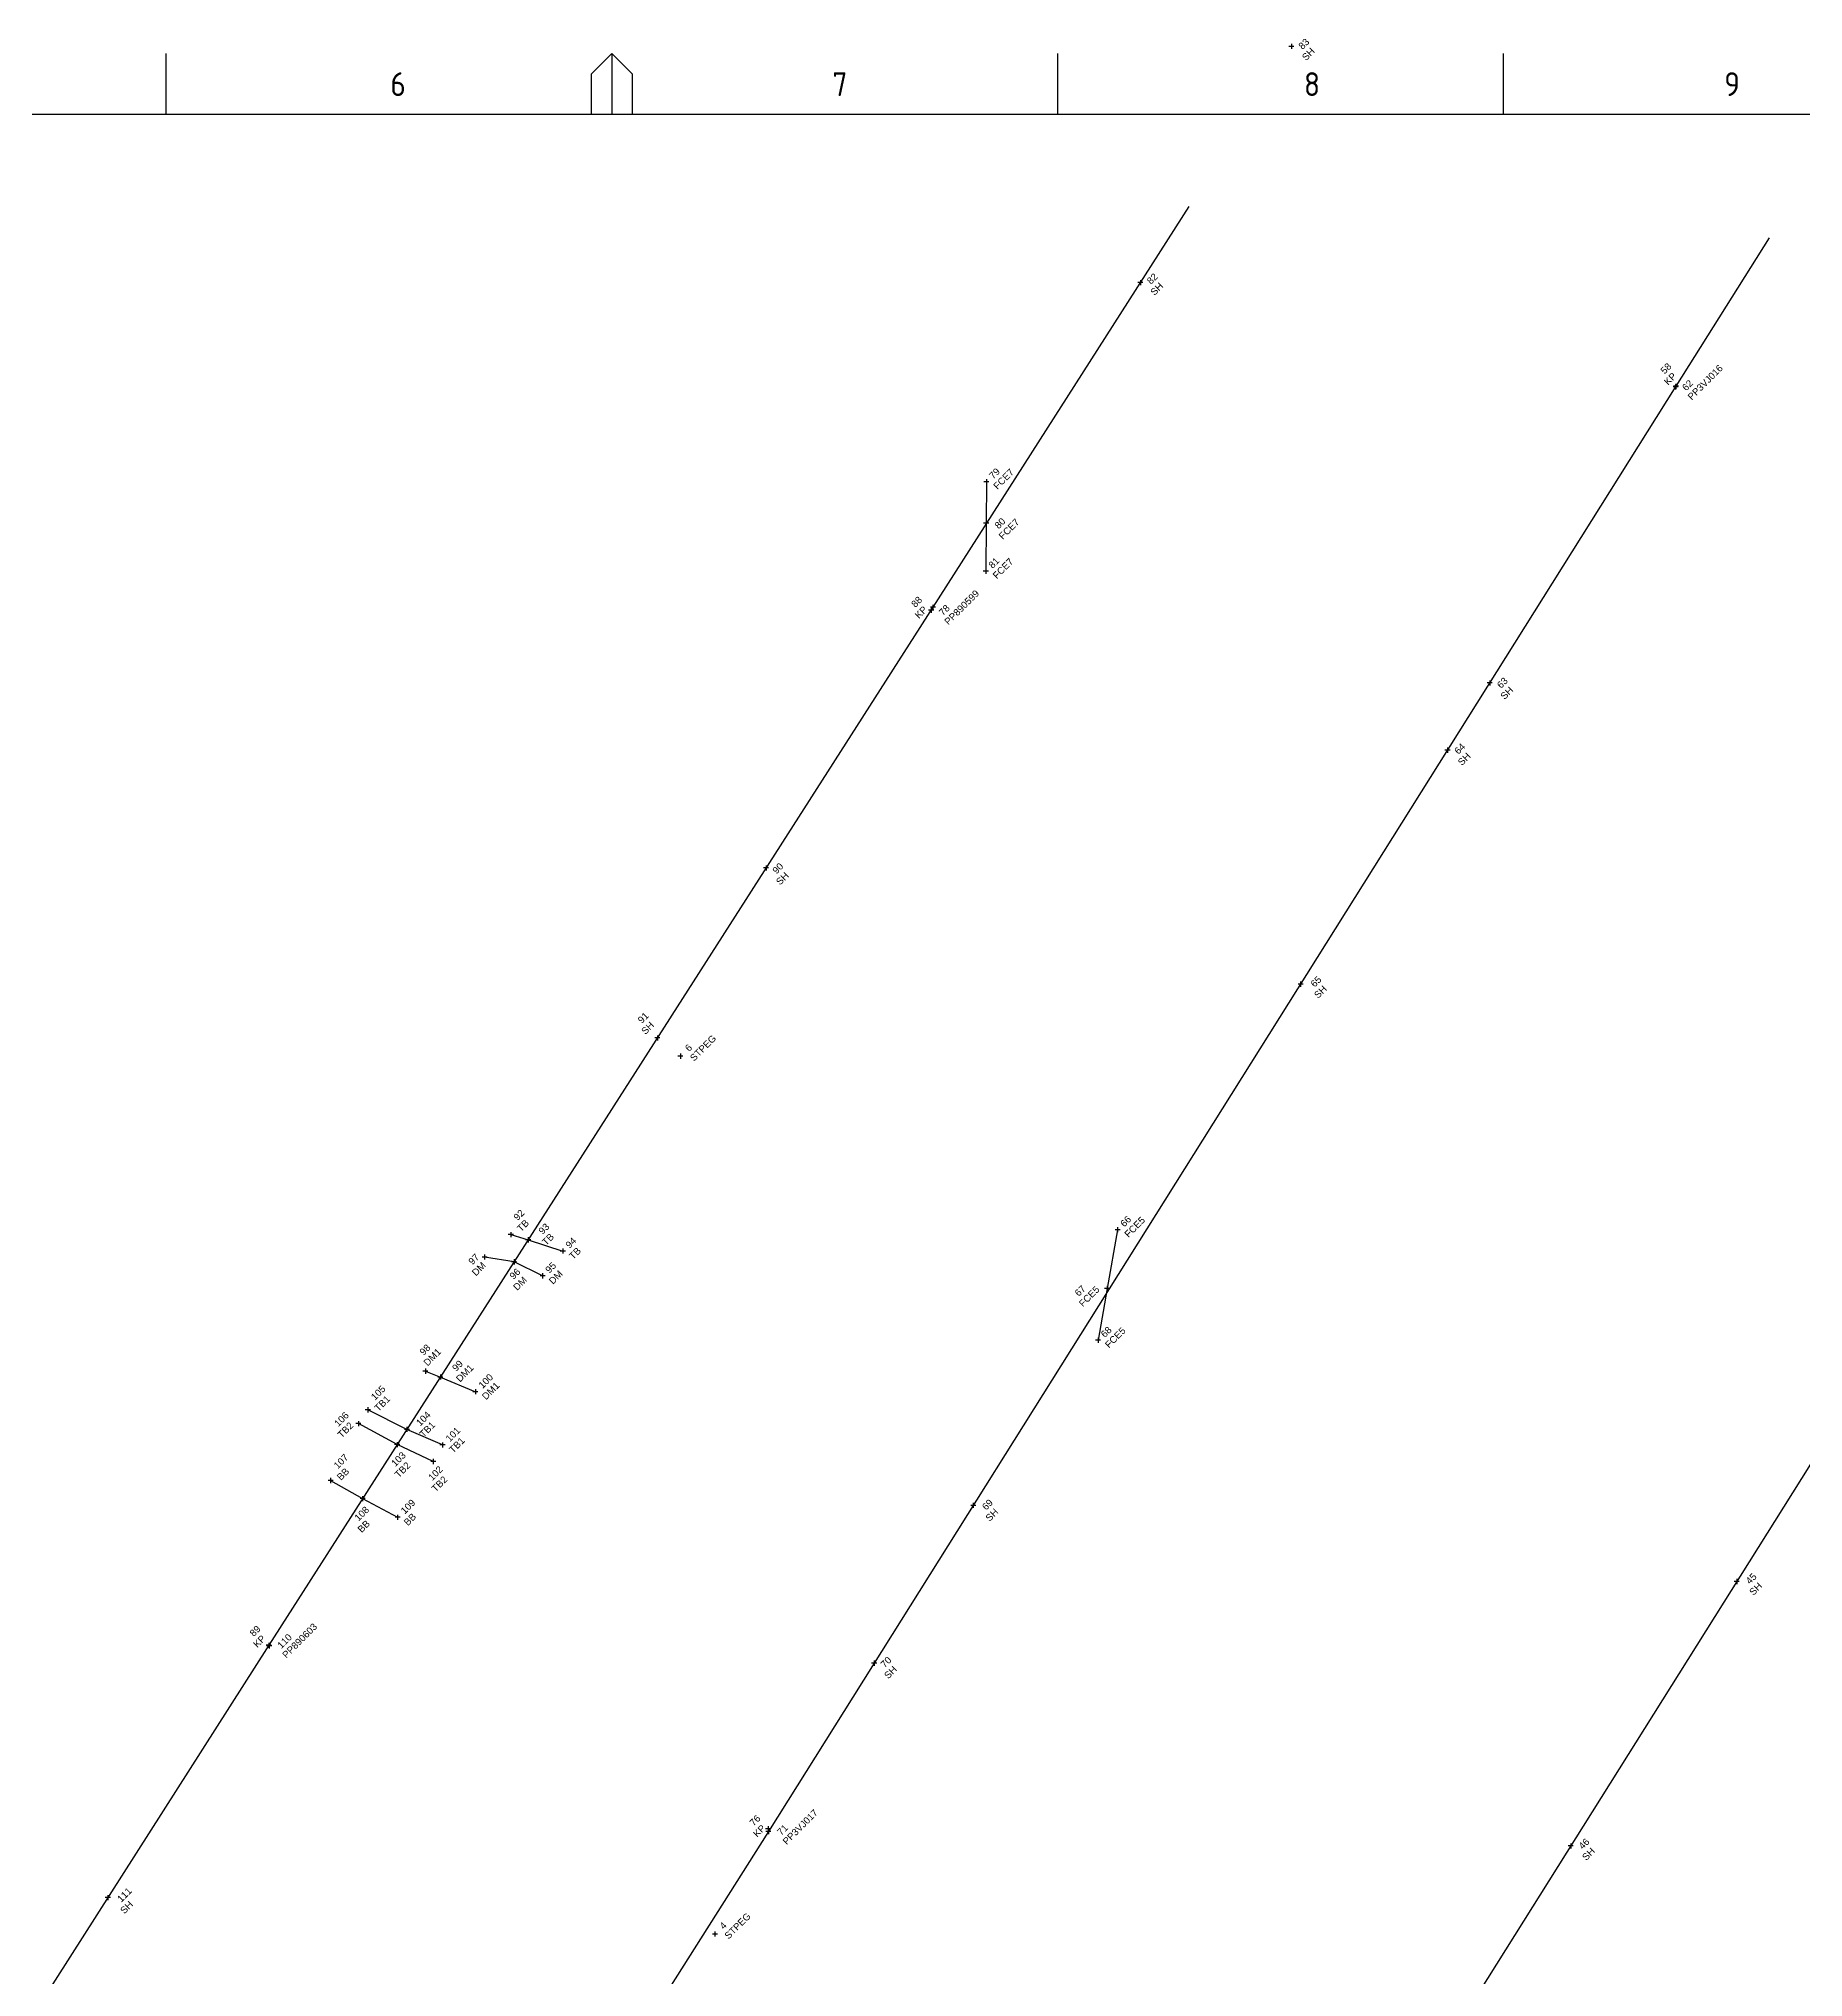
# Paper-space layout 'Survey' of a CAD drawing. Header units: metres, sheet in millimetres. Extents: x -21 to 813, y -3 to 586.
# Drawn here: x 311.9 to 571.2, y 300.8 to 585.5 of the extents above; entities that cross this region are included whole.
import ezdxf
from ezdxf.enums import TextEntityAlignment as Align

# ---------------------------------------------------------------- set-up
doc = ezdxf.new("R2010")
doc.units = ezdxf.units.M
doc.layers.get('0').update_dxf_attribs({"color": 6})
doc.layers.add('Notes', color=7, linetype='Continuous')
doc.layers.add('SupportsUG_SP_EXT', color=7, linetype='Continuous')
doc.styles.add('ARIAL', font='arial.ttf', dxfattribs={"height": 2})
doc.styles.add('iecISOCP', font='isocp.shx')
doc.styles.get("Standard").update_dxf_attribs({"font": 'arial.ttf'})

# ---------------------------------------------------------------- blocks, each defined once
blk = doc.blocks.new('A1_FRAME_TITLE')
at = {"layer": 'Notes', "linetype": 'Continuous'}
for p, q in [((351.17, 574.39), (351.17, 583.39)), ((413.68, 580.39), (416.68, 583.39)), ((416.68, 583.39), (416.68, 574.39)), ((416.68, 583.39), (419.68, 580.39)), ((482.19, 574.39), (482.19, 583.39)), ((547.7, 574.39), (547.7, 583.39)), ((413.68, 574.39), (413.68, 580.39)), ((419.68, 580.39), (419.68, 574.39))]:
    blk.add_line(p, q, dxfattribs=at)
at = {"layer": 'Notes', "color": 3, "linetype": 'Continuous', "flags": 128}
blk.add_lwpolyline([(824.37, 574.39), (149.5, 574.39)], dxfattribs=at)
blk.add_attdef('DRAFT_NUM', (29.9, 23.29), '', height=2.5, rotation=90)
at = {"layer": 'Notes', "color": 7, "style": 'iecISOCP'}
for s, p in [('6', (384.13, 577.12)), ('7', (449.08, 577.12)), ('8', (518.36, 577.12)), ('9', (580.11, 577.12))]:
    blk.add_text(s, height=3.5, dxfattribs=at).set_placement(p)
at = {"layer": 'Notes', "color": 7, "style": 'iecISOCP', "flags": 8}
blk.add_attdef('VERSION_NO', text='', height=2.5, rotation=90, dxfattribs=at).set_placement((302.04, 43.81), align=Align.MIDDLE_CENTER)
at = {"layer": 'Notes', "color": 7, "style": 'iecISOCP'}
for tag, p in [('CAP_NO', (513.19, 43.46)), ('IE_NUM', (513.05, 37.81)), ('REF_No_1', (335.24, 32.31)), ('REF_1', (362.52, 32.31)), ('GEN_WO', (441.71, 31.76)), ('HV_SWITCH', (513.46, 32.16)), ('REF_No_2', (335.24, 26.31)), ('REF_2', (362.52, 26.31)), ('OH_WO', (441.71, 25.81)), ('UBD_REF', (513.05, 25.83)), ('REF_No_3', (335.24, 20.31)), ('REF_3', (362.52, 20.31)), ('UG_WO', (441.71, 20.05)), ('GIS_MAP_No', (513.05, 20.04)), ('REF_No_4', (335.24, 14.31)), ('REF_4', (362.52, 14.31)), ('SUB_WO', (441.71, 13.81)), ('HV_OP_DIAG', (513.33, 14.2)), ('LGA', (512.95, 7.78))]:
    blk.add_attdef(tag, p, '', height=2.5, dxfattribs=at)
at = {"layer": 'Notes', "style": 'iecISOCP'}
for tag, p in [('T1', (684.37, 39.47)), ('T2', (684.37, 34.35)), ('T3', (684.37, 28.92)), ('T4', (684.37, 23.66)), ('T5', (684.37, 18.23)), ('T6', (684.37, 12.97))]:
    blk.add_attdef(tag, text='', height=3.5, dxfattribs=at).set_placement(p, align=Align.CENTER)
at = {"layer": 'Notes', "color": 7, "style": 'iecISOCP'}
for tag, p in [('scale', (567.76, 33.27)), ('DRAWN', (567.76, 24.93)), ('DATE', (567.76, 16.88)), ('DESIGN', (605.62, 9.15)), ('CHD', (567.76, 8.37))]:
    blk.add_attdef(tag, text='', height=2.5, dxfattribs=at).set_placement(p, align=Align.CENTER)
at = {"layer": 'Notes', "color": 4, "style": 'iecISOCP'}
blk.add_attdef('NUM', text='', height=7, dxfattribs=at).set_placement((792.37, 20.12), align=Align.MIDDLE_CENTER)
at = {"layer": 'Notes', "color": 1, "style": 'iecISOCP'}
blk.add_attdef('REV', text='', height=5, dxfattribs=at).set_placement((820.05, 17.1), align=Align.CENTER)
at = {"layer": 'Notes', "color": 7, "style": 'iecISOCP'}
for tag, p in [('NS', (790.71, 8.12)), ('SHTS', (805.41, 8.12))]:
    blk.add_attdef(tag, text='', height=2.5, dxfattribs=at).set_placement(p, align=Align.MIDDLE)
at = {"layer": 'Notes', "style": 'iecISOCP'}
blk.add_attdef('ExportID', (9.08, 2.39), '', height=2.5, dxfattribs=at)
at = {"layer": 'Notes', "style": 'iecISOCP', "flags": 1}
for tag, p in [('ProjectType', (14.17, -26.8)), ('ProjectNumber', (23.56, -26.82)), ('DrawingNumber', (35.51, -26.8)), ('ProjectDescription', (47.56, -26.83)), ('ExportDate', (60.28, -26.79)), ('ExportUserName', (69.15, -26.8)), ('DesignerCompanyName', (81.48, -26.79)), ('ExportAreaOfInterest', (97.1, -26.81)), ('GIS_SUCCESS', (112, -26.78)), ('CAD_SUCCESS', (121.79, -26.78)), ('DEPOTCODE', (132.11, -26.88)), ('ExportCategories', (140.08, -26.8)), ('Comments', (154.38, -26.88))]:
    blk.add_attdef(tag, p, '', height=1, dxfattribs=at)

psp = doc.layouts.new('Survey')

# ---------------------------------------------------------------- linework, layer by layer
at = {"layer": 'Notes'}
for p, q in [((495.96, 584.8), (495.96, 584.05)), ((473.78, 550.09), (473.78, 549.34)), ((552.42, 534.77), (552.42, 534.02)), ((552.47, 534.87), (552.47, 534.12)), ((451.16, 520.83), (451.16, 520.08)), ((451.13, 514.78), (451.13, 514.03)), ((451.07, 507.7), (451.07, 506.95)), ((443.04, 501.98), (443.04, 501.23)), ((443.29, 502.39), (443.29, 501.64)), ((525.1, 491.29), (525.1, 490.54)), ((518.9, 481.41), (518.9, 480.66)), ((418.79, 464.11), (418.79, 463.36)), ((497.31, 447.04), (497.31, 446.29)), ((402.81, 439.13), (402.81, 438.38)), ((406.19, 436.46), (406.19, 435.71)), ((381.27, 410.26), (381.27, 409.51)), ((470.43, 410.97), (470.43, 410.22)), ((381.27, 409.88), (383.83, 409.11)), ((383.83, 409.48), (383.83, 408.73)), ((383.83, 409.11), (388.91, 407.46)), ((388.91, 407.84), (388.91, 407.09)), ((377.42, 406.95), (377.42, 406.2)), ((381.76, 405.88), (377.42, 406.58)), ((381.76, 406.25), (381.76, 405.5)), ((385.94, 403.81), (381.76, 405.88)), ((385.94, 404.19), (385.94, 403.44)), ((468.88, 402.35), (468.88, 401.6)), ((467.57, 394.74), (467.57, 393.99)), ((368.73, 390.2), (368.73, 389.45)), ((368.73, 389.83), (370.93, 388.96)), ((370.93, 389.33), (370.93, 388.58)), ((370.93, 388.96), (376.07, 386.8)), ((360.27, 384.52), (360.27, 383.77)), ((376.07, 387.17), (376.07, 386.42)), ((358.88, 382.48), (358.88, 381.73)), ((364.57, 379.03), (358.88, 382.11)), ((366.01, 381.27), (360.27, 384.14)), ((366.01, 381.65), (366.01, 380.9)), ((364.57, 379.4), (364.57, 378.65)), ((369.88, 376.55), (364.57, 379.03)), ((371.24, 378.98), (366.01, 381.27)), ((371.24, 379.35), (371.24, 378.6)), ((369.88, 376.93), (369.88, 376.18)), ((354.8, 374.14), (354.8, 373.39)), ((354.8, 373.77), (359.51, 371.11)), ((359.51, 371.48), (359.51, 370.73)), ((359.51, 371.11), (364.64, 368.36)), ((449.23, 370.49), (449.23, 369.74)), ((364.64, 368.73), (364.64, 367.98)), ((561.4, 359.3), (561.4, 358.55)), ((345.72, 349.93), (345.72, 349.18)), ((345.78, 349.85), (345.78, 349.1)), ((434.67, 347.3), (434.67, 346.55)), ((419.09, 322.97), (419.09, 322.22)), ((419.13, 322.57), (419.13, 321.82)), ((537, 320.46), (537, 319.71)), ((322.06, 312.87), (322.06, 312.12)), ((411.27, 307.51), (411.27, 306.76))]:
    psp.add_line(p, q, dxfattribs=at)
at = {"layer": 'Notes', "ltscale": 10}
for p, q in [((480.91, 560.88), (443.29, 502.02)), ((566.16, 556.27), (552.47, 534.5)), ((552.47, 534.5), (419.13, 322.19)), ((443.29, 502.02), (345.72, 349.56)), ((591.56, 406.94), (458.08, 194.48)), ((345.72, 349.56), (231.72, 170.89)), ((419.13, 322.19), (374.6, 251.95))]:
    psp.add_line(p, q, dxfattribs=at)
at = {"layer": 'Notes', "linetype": 'Continuous', "ltscale": 2}
for p, q in [((451.16, 520.46), (451.13, 514.4)), ((451.13, 514.4), (451.07, 507.33)), ((470.43, 410.59), (468.88, 401.97)), ((468.88, 401.97), (467.57, 394.36))]:
    psp.add_line(p, q, dxfattribs=at)
at = {"layer": 'Notes'}
for points in [[(496.33, 584.42), (495.96, 584.42), (495.58, 584.42)], [(474.15, 549.72), (473.78, 549.72), (473.4, 549.72)], [(552.8, 534.4), (552.42, 534.4), (552.05, 534.4)], [(552.85, 534.5), (552.47, 534.5), (552.1, 534.5)], [(451.53, 520.46), (451.16, 520.46), (450.78, 520.46)], [(451.5, 514.4), (451.13, 514.4), (450.75, 514.4)], [(451.44, 507.33), (451.07, 507.33), (450.69, 507.33)], [(443.41, 501.6), (443.04, 501.6), (442.66, 501.6)], [(443.67, 502.02), (443.29, 502.02), (442.92, 502.02)], [(525.47, 490.91), (525.1, 490.91), (524.72, 490.91)], [(519.27, 481.04), (518.9, 481.04), (518.52, 481.04)], [(419.16, 463.73), (418.79, 463.73), (418.41, 463.73)], [(497.69, 446.67), (497.31, 446.67), (496.94, 446.67)], [(403.18, 438.76), (402.81, 438.76), (402.43, 438.76)], [(406.56, 436.08), (406.19, 436.08), (405.81, 436.08)], [(470.8, 410.59), (470.43, 410.59), (470.05, 410.59)], [(381.65, 409.88), (381.27, 409.88), (380.9, 409.88)], [(384.2, 409.11), (383.83, 409.11), (383.45, 409.11)], [(389.29, 407.46), (388.91, 407.46), (388.54, 407.46)], [(377.8, 406.58), (377.42, 406.58), (377.05, 406.58)], [(382.13, 405.88), (381.76, 405.88), (381.38, 405.88)], [(386.32, 403.81), (385.94, 403.81), (385.57, 403.81)], [(469.26, 401.97), (468.88, 401.97), (468.51, 401.97)], [(467.94, 394.36), (467.57, 394.36), (467.19, 394.36)], [(369.1, 389.83), (368.73, 389.83), (368.35, 389.83)], [(371.31, 388.96), (370.93, 388.96), (370.56, 388.96)], [(376.44, 386.8), (376.07, 386.8), (375.69, 386.8)], [(359.26, 382.11), (358.88, 382.11), (358.51, 382.11)], [(360.64, 384.14), (360.27, 384.14), (359.89, 384.14)], [(364.95, 379.03), (364.57, 379.03), (364.2, 379.03)], [(366.39, 381.27), (366.01, 381.27), (365.64, 381.27)], [(371.62, 378.98), (371.24, 378.98), (370.87, 378.98)], [(370.26, 376.55), (369.88, 376.55), (369.51, 376.55)], [(355.18, 373.77), (354.8, 373.77), (354.43, 373.77)], [(359.88, 371.11), (359.51, 371.11), (359.13, 371.11)], [(365.02, 368.36), (364.64, 368.36), (364.27, 368.36)], [(449.6, 370.11), (449.23, 370.11), (448.85, 370.11)], [(561.77, 358.93), (561.4, 358.93), (561.02, 358.93)], [(346.09, 349.56), (345.72, 349.56), (345.34, 349.56)], [(346.15, 349.48), (345.78, 349.48), (345.4, 349.48)], [(435.04, 346.93), (434.67, 346.93), (434.29, 346.93)], [(419.46, 322.6), (419.09, 322.6), (418.71, 322.6)], [(419.5, 322.19), (419.13, 322.19), (418.75, 322.19)], [(537.37, 320.08), (537, 320.08), (536.62, 320.08)], [(322.44, 312.49), (322.06, 312.49), (321.69, 312.49)], [(411.64, 307.13), (411.27, 307.13), (410.89, 307.13)]]:
    psp.add_lwpolyline(points, dxfattribs=at)

# ---------------------------------------------------------------- block references
at = {"layer": 'SupportsUG_SP_EXT'}
psp.add_blockref('A1_FRAME_TITLE', (-20.55, 0), dxfattribs=at)

# ---------------------------------------------------------------- texts
at = {"layer": 'Notes', "style": 'ARIAL'}
for s, p in [('83', (497.6, 583.88)), ('SH', (498.12, 582.24)), ('82', (475.33, 549.39)), ('SH', (475.85, 547.75)), ('58', (550.8, 536.21)), ('KP', (551.31, 534.57)), ('62', (553.97, 533.73)), ('PP3VJ016', (554.78, 532.38)), ('79', (452.15, 520.78)), ('FCE7', (452.77, 519.24)), ('80', (452.95, 513.46)), ('FCE7', (453.57, 511.91)), ('81', (452.06, 507.65)), ('FCE7', (452.68, 506.11)), ('PP890599', (445.58, 499.35)), ('88', (440.71, 501.92)), ('KP', (441.23, 500.28)), ('78', (444.77, 500.7)), ('63', (526.76, 490.03)), ('SH', (527.28, 488.39)), ('64', (520.5, 480.35)), ('SH', (521.02, 478.7)), ('90', (420.32, 462.78)), ('SH', (420.84, 461.14)), ('65', (499.38, 446.14)), ('SH', (499.89, 444.5)), ('91', (400.53, 440.83)), ('SH', (401.05, 439.19)), ('STPEG', (408.2, 435.26)), ('6', (407.47, 436.69)), ('92', (382.27, 411.86)), ('TB', (382.79, 410.22)), ('93', (385.95, 409.84)), ('TB', (386.46, 408.2)), ('66', (471.42, 410.92)), ('FCE5', (472.04, 409.37)), ('94', (389.91, 407.78)), ('TB', (390.43, 406.14)), ('97', (375.64, 405.36)), ('DM', (376.16, 403.72)), ('96', (381.69, 403.22)), ('95', (386.94, 404.13)), ('DM', (387.46, 402.49)), ('DM', (382.21, 401.57)), ('67', (464.73, 400.73)), ('FCE5', (465.34, 399.19)), ('68', (468.56, 394.68)), ('FCE5', (469.18, 393.14)), ('98', (368.48, 392.07)), ('DM1', (369.05, 390.48)), ('99', (373.25, 389.72)), ('DM1', (373.82, 388.13)), ('105', (361.33, 385.47)), ('100', (377.13, 387.18)), ('DM1', (377.63, 385.53)), ('TB1', (361.83, 383.82)), ('106', (355.93, 381.58)), ('TB2', (356.43, 379.92)), ('104', (367.96, 381.66)), ('TB1', (368.46, 380)), ('101', (372.3, 379.36)), ('TB1', (372.8, 377.71)), ('107', (355.86, 375.39)), ('103', (364.3, 375.72)), ('TB2', (364.81, 374.06)), ('BB', (356.32, 373.69)), ('102', (369.74, 373.65)), ('TB2', (370.24, 371.99)), ('109', (365.7, 368.75)), ('69', (451.11, 369.31)), ('108', (358.91, 367.71)), ('BB', (359.37, 366.01)), ('BB', (366.15, 367.04)), ('SH', (451.63, 367.67)), ('45', (563.32, 358.44)), ('SH', (563.84, 356.8)), ('89', (343.51, 350.76)), ('KP', (344.03, 349.12)), ('110', (347.57, 348.99)), ('PP890603', (348.31, 347.57)), ('70', (436.21, 346.18)), ('SH', (436.73, 344.54)), ('76', (416.96, 322.92)), ('PP3VJ017', (421.82, 320.18)), ('KP', (417.48, 321.28)), ('71', (421.01, 321.54)), ('46', (538.76, 319.49)), ('SH', (539.28, 317.85)), ('111', (324.04, 311.73)), ('SH', (324.49, 310.02)), ('4', (412.55, 307.74)), ('STPEG', (413.28, 306.31))]:
    psp.add_text(s, height=1, rotation=45, dxfattribs=at).set_placement(p)

doc.saveas('drawing.dxf')
